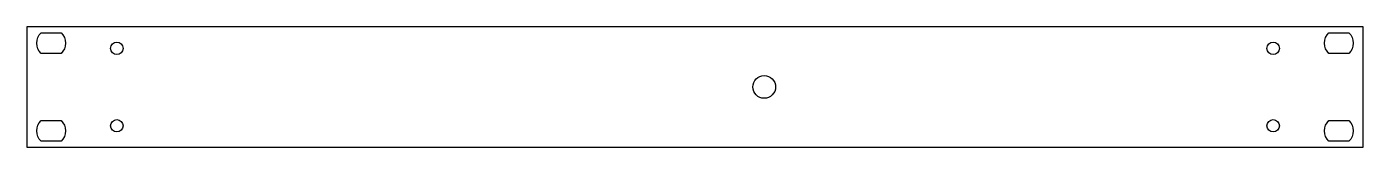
# Model space of a CAD drawing. Header units: millimetres. Extents: x -241 to 241, y -41 to 2.
import ezdxf

# ---------------------------------------------------------------- set-up
doc = ezdxf.new("R2010")
doc.units = ezdxf.units.MM
doc.layers.get('0').update_dxf_attribs({"linetype": 'CONTINUOUS'})

msp = doc.modelspace()

# ---------------------------------------------------------------- linework, layer by layer
msp.add_lwpolyline([(241.3, -41.25), (241.3, 2.4), (-241.3, 2.4), (-241.3, -41.25)], close=True)
for points in [[(-236.1, 0.2), (-228.9, 0.2, -0.426019), (-228.9, -7.3), (-236.1, -7.3, -0.426019)], [(228.9, 0.2), (236.1, 0.2, -0.426019), (236.1, -7.3), (228.9, -7.3, -0.426019)], [(-236.1, -31.55), (-228.9, -31.55, -0.426019), (-228.9, -39.05), (-236.1, -39.05, -0.426019)], [(228.9, -31.55), (236.1, -31.55, -0.426019), (236.1, -39.05), (228.9, -39.05, -0.426019)]]:
    msp.add_lwpolyline(points, format="xyb", close=True)
for centre, radius in [((-208.75, -5.45), 2.25), ((208.75, -5.45), 2.25), ((25, -19.42), 4.1), ((-208.75, -33.45), 2.25), ((208.75, -33.45), 2.25)]:
    msp.add_circle(centre, radius)

doc.saveas('drawing.dxf')
